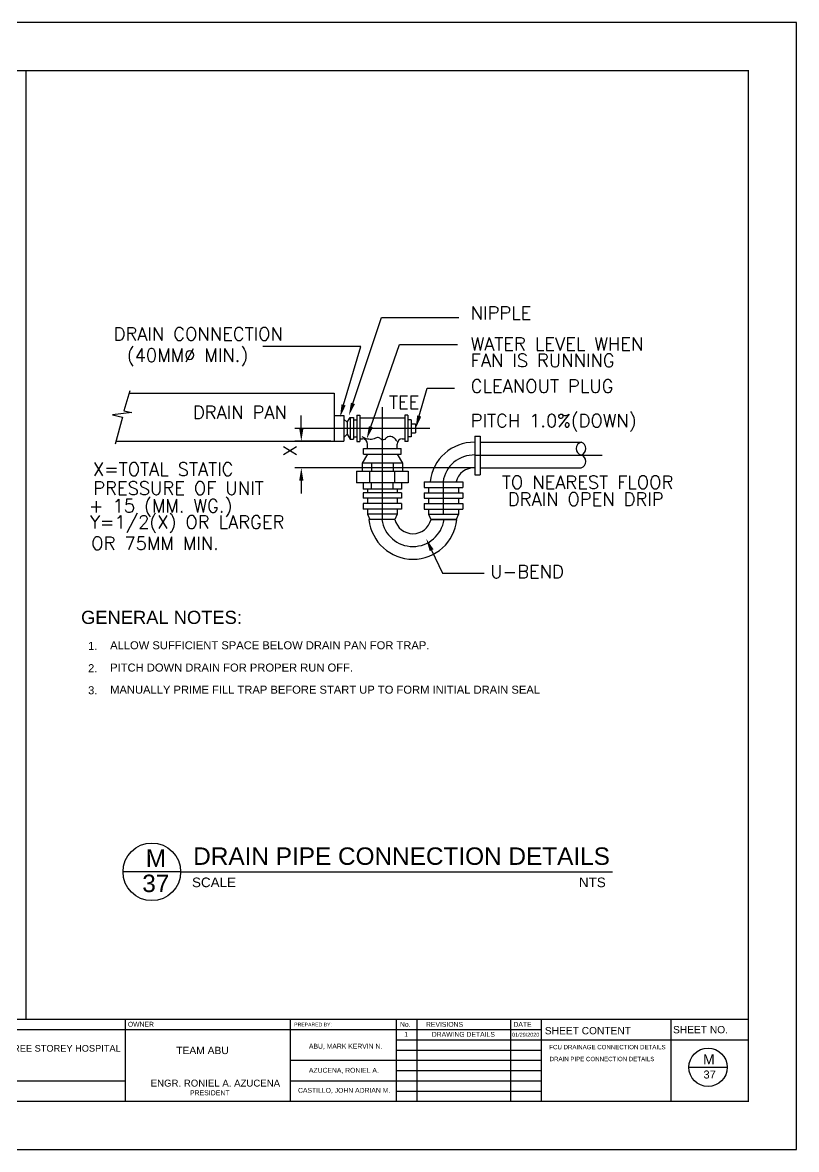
# Model space of a CAD drawing. Header units: millimetres. Extents: x 0 to 529, y -2 to 262.
# Drawn here: x 53.6 to 101.9, y 96.6 to 166.9 of the extents above; entities that cross this region are included whole.
import ezdxf

# ---------------------------------------------------------------- set-up
doc = ezdxf.new("R2010")
doc.units = ezdxf.units.MM
doc.linetypes.add('CENTER', pattern=[50.8, 31.75, -6.35, 6.35, -6.35])
doc.layers.add('.1', color=1, linetype='Continuous')
doc.layers.add('template', color=7, linetype='Continuous')
doc.styles.add('AC', font='romans.shx', dxfattribs={"height": 0.2})
doc.styles.add('arial', font='arial.ttf')

msp = doc.modelspace()

# ---------------------------------------------------------------- linework, layer by layer
at = {"layer": '.1', "color": 0}
msp.add_line((101.899, 166.95), (2.623, 166.95), dxfattribs=at)
for p, q in [((53.765, 163.941), (53.765, 104.683)), ((60.201, 143.801), (73.029, 143.801)), ((73.029, 143.801), (73.029, 140.803)), ((73.029, 142.402), (73.629, 142.402)), ((73.629, 142.402), (73.629, 140.803)), ((73.829, 141.976), (74.029, 142.28)), ((74.029, 142.28), (74.229, 142.28)), ((74.029, 142.28), (74.029, 140.924)), ((74.229, 142.28), (74.229, 140.924)), ((74.429, 142.431), (74.628, 142.431)), ((74.429, 142.431), (74.429, 140.773)), ((74.628, 142.431), (74.628, 140.773)), ((74.628, 142.263), (77.427, 142.263)), ((77.627, 142.431), (77.427, 142.431)), ((77.427, 142.431), (77.427, 140.773)), ((77.627, 142.431), (77.627, 140.773)), ((73.629, 142.179), (73.829, 141.976)), ((73.829, 141.976), (73.829, 141.228)), ((74.229, 142.128), (74.429, 142.128)), ((77.827, 142.128), (77.627, 142.128)), ((77.827, 142.128), (77.827, 141.076)), ((77.827, 141.879), (78.106, 141.879)), ((78.106, 141.879), (78.106, 141.325)), ((59.385, 140.803), (73.629, 140.803)), ((73.629, 141.026), (73.829, 141.228)), ((73.829, 141.228), (74.029, 140.924)), ((74.029, 140.924), (74.229, 140.924)), ((74.229, 141.076), (74.429, 141.076)), ((74.628, 140.941), (74.781, 140.941)), ((77.274, 140.941), (77.427, 140.941)), ((77.827, 141.076), (77.627, 141.076)), ((77.827, 141.325), (78.106, 141.325)), ((81.797, 141.115), (81.797, 138.704)), ((81.797, 141.115), (82.147, 141.115)), ((82.147, 141.115), (82.147, 138.704)), ((74.429, 140.773), (74.628, 140.773)), ((74.842, 139.992), (74.842, 140.342)), ((74.842, 140.342), (77.213, 140.342)), ((75.107, 140.342), (75.107, 140.615)), ((76.948, 140.342), (76.948, 140.615)), ((77.213, 139.992), (77.213, 140.342)), ((77.627, 140.773), (77.427, 140.773)), ((82.147, 140.733), (88.442, 140.733)), ((75.098, 139.992), (74.777, 139.432)), ((74.777, 139.432), (74.777, 138.929)), ((77.279, 139.432), (74.777, 139.432)), ((74.842, 139.992), (77.213, 139.992)), ((75.357, 139.432), (75.357, 138.929)), ((76.698, 139.432), (76.698, 138.929)), ((76.957, 139.992), (77.279, 139.432)), ((77.279, 139.432), (77.279, 138.929)), ((74.41, 138.929), (74.41, 138.2)), ((74.41, 138.929), (77.646, 138.929)), ((75.245, 138.2), (75.245, 138.929)), ((76.81, 138.2), (76.81, 138.929)), ((77.646, 138.929), (77.646, 138.2)), ((81.797, 138.704), (82.147, 138.704)), ((82.147, 139.137), (88.442, 139.137)), ((77.646, 138.2), (74.41, 138.2)), ((74.823, 138.2), (74.823, 137.804)), ((75.357, 137.804), (75.357, 138.2)), ((76.698, 137.804), (76.698, 138.2)), ((77.233, 138.2), (77.233, 137.804)), ((78.646, 138.259), (81.057, 138.259)), ((78.646, 138.259), (78.646, 137.91)), ((81.057, 138.259), (81.057, 137.91)), ((77.233, 137.804), (74.823, 137.804)), ((74.823, 137.581), (74.823, 137.231)), ((77.233, 137.581), (74.823, 137.581)), ((75.098, 137.804), (75.098, 137.581)), ((76.957, 137.804), (76.957, 137.581)), ((77.233, 137.581), (77.233, 137.231)), ((78.646, 137.91), (81.057, 137.91)), ((78.646, 137.581), (78.646, 137.231)), ((78.646, 137.581), (81.057, 137.581)), ((78.922, 137.91), (78.922, 137.581)), ((80.781, 137.91), (80.781, 137.581)), ((81.057, 137.581), (81.057, 137.231)), ((77.233, 137.231), (74.823, 137.231)), ((74.823, 136.902), (74.823, 136.552)), ((77.233, 136.902), (74.823, 136.902)), ((75.098, 137.231), (75.098, 136.902)), ((76.957, 137.231), (76.957, 136.902)), ((77.233, 136.902), (77.233, 136.552)), ((78.646, 137.231), (81.057, 137.231)), ((78.646, 136.902), (78.646, 136.552)), ((78.646, 136.902), (81.057, 136.902)), ((78.922, 137.231), (78.922, 136.902)), ((80.781, 137.231), (80.781, 136.902)), ((81.057, 136.902), (81.057, 136.552)), ((77.233, 136.552), (74.823, 136.552)), ((75.098, 136.552), (75.098, 136.247)), ((76.957, 136.247), (75.098, 136.247)), ((75.098, 136.247), (75.244, 135.897)), ((76.811, 135.897), (75.194, 135.897)), ((76.957, 136.247), (76.811, 135.897)), ((76.957, 136.552), (76.957, 136.247)), ((78.646, 136.552), (81.057, 136.552)), ((78.922, 136.552), (78.922, 136.247)), ((78.922, 136.247), (79.068, 135.897)), ((78.922, 136.247), (80.781, 136.247)), ((80.685, 135.897), (79.068, 135.897)), ((79.068, 135.897), (80.685, 135.897)), ((80.781, 136.247), (80.635, 135.897)), ((80.781, 136.552), (80.781, 136.247)), ((63.427, 113.896), (59.83, 113.896)), ((63.427, 113.896), (90.411, 113.896))]:
    msp.add_line(p, q)
at = {"linetype": 'Continuous'}
for p, q in [((74.192, 143.16), (75.981, 148.533)), ((75.981, 148.533), (80.806, 148.533)), ((74.682, 146.719), (68.557, 146.719)), ((73.608, 143.067), (74.682, 146.719)), ((75.315, 141.696), (77.094, 146.832)), ((77.094, 146.832), (80.714, 146.832)), ((78.332, 142.372), (78.823, 144.114)), ((78.823, 144.114), (80.528, 144.114)), ((70.966, 141.602), (70.966, 142.402)), ((81.747, 139.137), (70.567, 139.137)), ((70.966, 138.337), (70.966, 137.538)), ((79.107, 133.985), (79.786, 132.555)), ((79.786, 132.555), (82.384, 132.555))]:
    msp.add_line(p, q, dxfattribs=at)
at = {"linetype": 'CENTER'}
for p, q in [((76.028, 142.929), (76.028, 135.897)), ((70.568, 141.602), (78.998, 141.602)), ((81.797, 139.933), (89.766, 139.933)), ((79.82, 138.259), (79.82, 136.247))]:
    msp.add_line(p, q, dxfattribs=at)
at = {"linetype": 'ByBlock'}
msp.add_line((72.802, 140.803), (70.567, 140.803), dxfattribs=at)
msp.add_lwpolyline([(60.246, 143.952), (59.874, 142.694), (60.371, 142.592), (59.17, 142.441), (59.791, 142.289), (59.336, 140.621)])
msp.add_lwpolyline([(76.927, 140.774, 0.184736), (76.708, 141.038, 0.197139), (76.389, 141.078, 0.197021), (76.233, 140.958, -0.250281), (76.099, 140.875, -0.233896), (75.91, 140.955, 0.245201), (75.726, 141.027, 0.100553), (75.602, 140.988, -0.074276), (75.437, 140.926, -0.109096), (75.109, 140.928, -0.097483), (74.774, 141.078)], format="xyb")
at = {"linetype": 'Continuous'}
for points in [[(87.611, 141.18, 0, 0.4, 0), (86.693, 141.18, 0, 0, 0), (83.837, 141.18, 0, 0, 0)], [(92.622, 139.933, 0, 0.4, 0), (91.705, 139.933, 0, 0, 0), (88.848, 139.933, 0, 0, 0)]]:
    msp.add_lwpolyline(points, format="xyseb", dxfattribs=at)
msp.add_circle((61.628, 113.896), 1.798)
for centre, radius, start, end in [((74.781, 140.615), 0.326, 0, 90), ((77.274, 140.615), 0.326, 90, 180), ((81.763, 137.973), 2.76, 89.30173, 174.03528), ((88.55, 140.333), 0.414, 105.08654, 254.91346), ((88.334, 140.333), 0.414, 285.08654, 74.91346), ((88.335, 139.535), 0.412, 285.08654, 74.91346), ((81.763, 137.973), 1.165, 88.34486, 165.74224), ((77.94, 136.184), 2.76, 185.96472, 354.03528), ((77.94, 136.184), 1.165, 194.25776, 345.74224)]:
    msp.add_arc(centre, radius, start, end)
at = {"linetype": 'CENTER'}
for centre, start, end in [((81.763, 137.973), 88.34486, 171.6028), ((77.94, 136.184), 188.3972, 351.6028)]:
    msp.add_arc(centre, 1.964, start, end, dxfattribs=at)
at = {"linetype": 'Continuous'}
for points in [[(73.736, 143.029), (73.48, 143.104), (73.382, 142.3)], [(74.318, 143.118), (74.065, 143.202), (73.939, 142.402)], [(78.46, 142.336), (78.204, 142.408), (78.115, 141.602)], [(71.1, 141.602), (70.833, 141.602), (70.966, 140.803)], [(75.441, 141.652), (75.189, 141.739), (75.053, 140.94)], [(71.1, 138.337), (70.833, 138.337), (70.966, 139.137)], [(78.987, 133.928), (79.228, 134.043), (78.765, 134.708)]]:
    msp.add_solid(points, dxfattribs=at)
at = {"layer": 'template'}
for p, q in [((101.899, 96.554), (101.899, 166.95)), ((8.64, 104.683), (98.891, 104.683)), ((59.963, 104.683), (59.963, 99.562)), ((70.265, 104.683), (70.265, 99.562)), ((76.894, 104.683), (76.894, 99.562)), ((78.174, 104.683), (78.174, 99.562)), ((84.039, 104.683), (84.039, 99.562)), ((85.959, 104.683), (85.959, 99.562)), ((94.054, 104.683), (94.054, 99.562)), ((24.486, 104.043), (81.057, 104.043)), ((79.298, 104.043), (85.959, 104.043)), ((76.894, 103.403), (87.655, 103.403)), ((84.293, 103.403), (98.891, 103.403)), ((70.265, 102.123), (81.057, 102.123)), ((76.894, 102.763), (85.959, 102.763)), ((79.298, 102.123), (85.959, 102.123)), ((76.894, 101.483), (85.959, 101.483)), ((95.175, 101.687), (97.575, 101.687)), ((24.486, 100.849), (59.963, 100.849)), ((70.265, 100.843), (81.057, 100.843)), ((79.298, 100.843), (85.959, 100.843)), ((76.894, 100.203), (85.959, 100.203)), ((2.623, 96.554), (101.899, 96.554))]:
    msp.add_line(p, q, dxfattribs=at)
at = {"layer": 'template', "linetype": 'Continuous', "const_width": 0.0853}
msp.add_lwpolyline([(8.64, 99.562), (98.891, 99.562), (98.891, 163.941), (8.64, 163.941)], close=True, dxfattribs=at)
at = {"layer": 'template'}
msp.add_circle((96.375, 101.687), 1.2, dxfattribs=at)

# ---------------------------------------------------------------- texts
at = {"linetype": 'Continuous'}
for s, height, style, p in [('NIPPLE', 0.8194, 'AC', (81.549, 148.396)), ('DRAIN CONNECTION', 0.81938, 'AC', (59.242, 147.086)), ('WATER LEVEL WHEN', 0.81938, 'AC', (81.549, 146.461)), ('(40MM%%C MIN.)', 0.81938, 'AC', (60.065, 145.76)), ('FAN IS RUNNING', 0.81938, 'AC', (81.549, 145.433)), ('CLEANOUT PLUG', 0.81938, 'AC', (81.549, 143.831)), ('TEE', 0.8194, 'AC', (76.445, 142.819)), ('DRAIN PAN', 0.8194, 'AC', (64.195, 142.187)), ('PITCH 1.0%(DOWN)', 0.81938, 'AC', (81.549, 141.67)), ('X=TOTAL STATIC', 0.81938, 'AC', (57.945, 138.642)), ('PRESSURE OF UNIT', 0.81938, 'AC', (57.972, 137.457)), ('TO NEAREST FLOOR', 0.81938, 'AC', (83.497, 137.821)), ('+ 15 (MM. WG.)', 0.81938, 'AC', (57.701, 136.352)), ('DRAIN OPEN DRIP', 0.81938, 'AC', (83.87, 136.763)), ('Y=1/2(X) OR LARGER', 0.81938, 'AC', (57.755, 135.336)), ('OR 75MM MIN. ', 0.81938, 'AC', (57.844, 134.01)), ('U-BEND', 0.8194, 'AC', (82.767, 132.24)), ('GENERAL NOTES:', 0.81938, 'arial', (57.208, 129.383)), ('1.', 0.5, 'arial', (57.646, 127.761)), ('ALLOW SUFFICIENT SPACE BELOW DRAIN PAN FOR TRAP.', 0.5, 'arial', (59.024, 127.799)), ('2.', 0.5, 'arial', (57.646, 126.369)), ('PITCH DOWN DRAIN FOR PROPER RUN OFF.', 0.5, 'arial', (59.024, 126.407)), ('3.', 0.5, 'arial', (57.646, 124.988)), ('MANUALLY PRIME FILL TRAP BEFORE START UP TO FORM INITIAL DRAIN SEAL', 0.5, 'arial', (59.024, 125.026))]:
    msp.add_text(s, height=height, dxfattribs=dict(at, style=style)).set_placement(p)
at = {"linetype": 'Continuous', "style": 'AC'}
msp.add_text('X', height=0.819, rotation=90, dxfattribs=at).set_placement((70.667, 139.865))
at = {"attachment_point": 1, "style": 'arial'}
for s, width, insert, char_height in [('M', 43.36072, (61.253, 115.293), 1.089), ('DRAIN PIPE CONNECTION DETAILS', 43.36072, (64.214, 115.422), 1.08896), ('37', 43.36072, (61.031, 113.721), 1.089), ('\\pt12.6;SCALE                                                                                            NTS', 32.51473, (64.139, 113.539), 0.6)]:
    msp.add_mtext_dynamic_manual_height_columns(s, width=width, gutter_width=1, heights=[0], dxfattribs=dict(at, insert=insert, char_height=char_height))
at = {"layer": 'template', "style": 'arial'}
for s, height, p in [('OWNER', 0.304, (60.132, 104.224)), ('PREPARED BY: ', 0.22802, (70.523, 104.241)), ('No.', 0.304, (77.132, 104.216)), ('REVISIONS', 0.304, (78.757, 104.216)), ('DATE', 0.304, (84.219, 104.216)), ('SHEET CONTENT', 0.45603, (86.181, 103.747)), ('SHEET NO.', 0.456, (94.188, 103.81)), ('1', 0.304, (77.394, 103.596)), ('DRAWING DETAILS', 0.30402, (79.118, 103.592)), ('01/29/2020', 0.2432, (84.135, 103.6)), ('PROPOSED THREE STOREY HOSPITAL', 0.41257, (48.766, 102.665)), ('TEAM ABU', 0.4598, (63.152, 102.511)), ('ABU, MARK KERVIN N.', 0.30402, (71.443, 102.853)), ('FCU DRAINAGE CONNECTION DETAILS', 0.27362, (86.459, 102.812)), ('DRAIN PIPE CONNECTION DETAILS', 0.27362, (86.481, 102.069)), ('M', 0.624, (96.065, 101.873)), ('AZUCENA, RONIEL A.', 0.30402, (71.443, 101.348)), ('37', 0.4993, (96.088, 100.987)), ('ENGR. RONIEL A. AZUCENA', 0.43038, (61.557, 100.482)), ('PRESIDENT', 0.3099, (64.01, 99.937)), ('CASTILLO, JOHN ADRIAN M.', 0.30402, (70.763, 100.095))]:
    msp.add_text(s, height=height, dxfattribs=at).set_placement(p)

doc.saveas('drawing.dxf')
